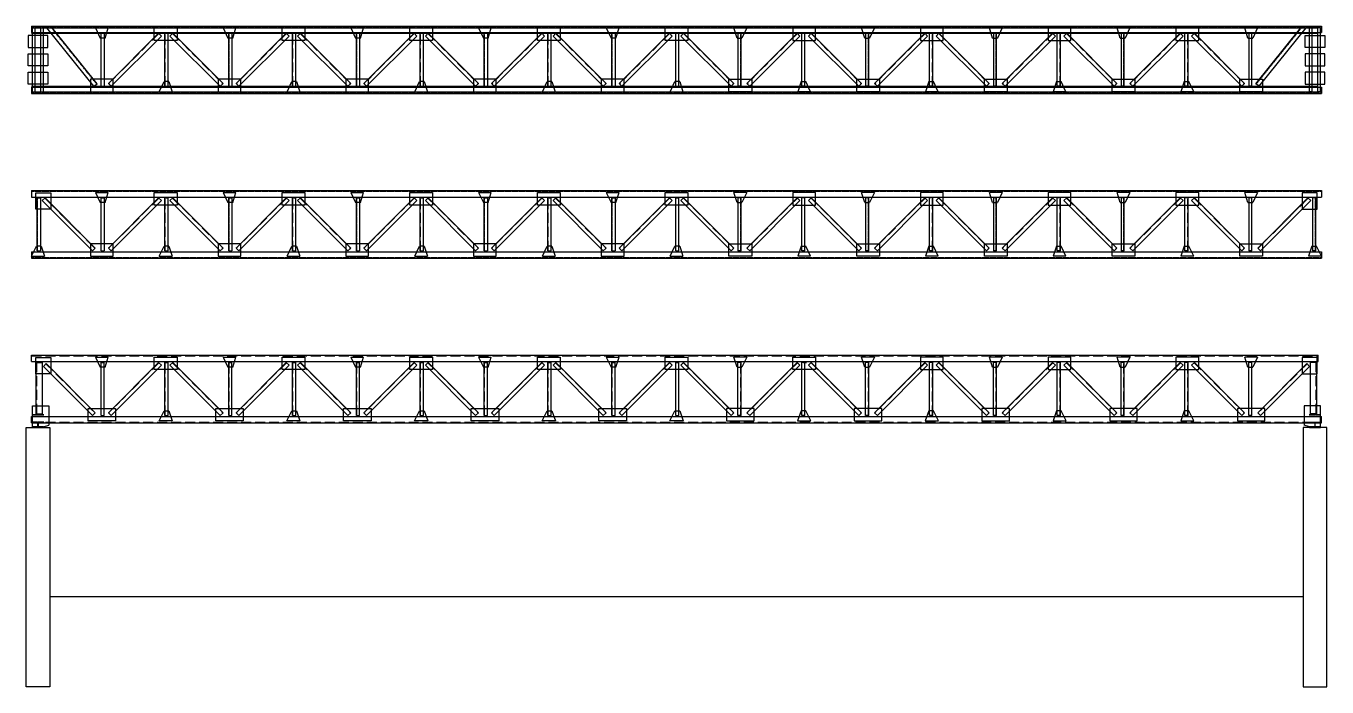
# Model space of a CAD drawing. Extents: x 23521 to 169118, y -86502 to 21244.
# Drawn here: x 72052 to 104652, y -23326 to -6768 of the extents above; entities that cross this region are included whole.
import ezdxf

# ---------------------------------------------------------------- set-up
doc = ezdxf.new("R2010")
doc.units = 0
doc.header["$LTSCALE"] = 1000
doc.header["$MEASUREMENT"] = 0
doc.linetypes.add('DASH', pattern=[0.35, 0.25, -0.1])

msp = doc.modelspace()

# ---------------------------------------------------------------- linework, layer by layer
at = {"color": 3}
for p, q in [((72190.6, -6767.7), (104512.6, -6767.7)), ((72190.6, -6767.7), (72190.6, -6927.7)), ((73791.6, -6812.7), (74111.6, -6812.7)), ((73791.6, -6812.7), (73911.6, -7067.7)), ((74031.6, -7067.7), (74111.6, -6812.7)), ((76991.6, -6812.7), (77311.6, -6812.7)), ((76991.6, -6812.7), (77111.6, -7067.7)), ((77231.6, -7067.7), (77311.6, -6812.7)), ((80191.6, -6812.7), (80511.6, -6812.7)), ((80191.6, -6812.7), (80311.6, -7067.7)), ((80431.6, -7067.7), (80511.6, -6812.7)), ((83391.6, -6812.7), (83711.6, -6812.7)), ((83391.6, -6812.7), (83511.6, -7067.7)), ((83631.6, -7067.7), (83711.6, -6812.7)), ((86591.6, -6812.7), (86911.6, -6812.7)), ((86591.6, -6812.7), (86711.6, -7067.7)), ((86831.6, -7067.7), (86911.6, -6812.7)), ((90111.6, -6812.7), (89791.6, -6812.7)), ((89871.6, -7067.7), (89791.6, -6812.7)), ((90111.6, -6812.7), (89991.6, -7067.7)), ((93311.6, -6812.7), (92991.6, -6812.7)), ((93071.6, -7067.7), (92991.6, -6812.7)), ((93311.6, -6812.7), (93191.6, -7067.7)), ((96511.6, -6812.7), (96191.6, -6812.7)), ((96271.6, -7067.7), (96191.6, -6812.7)), ((96511.6, -6812.7), (96391.6, -7067.7)), ((99711.6, -6812.7), (99391.6, -6812.7)), ((99471.6, -7067.7), (99391.6, -6812.7)), ((99711.6, -6812.7), (99591.6, -7067.7)), ((102911.6, -6812.7), (102591.6, -6812.7)), ((102671.6, -7067.7), (102591.6, -6812.7)), ((102911.6, -6812.7), (102791.6, -7067.7)), ((104512.6, -6767.7), (104512.6, -6927.7)), ((72190.6, -6927.7), (104512.6, -6927.7)), ((74031.6, -7067.7), (73911.6, -7067.7)), ((73931.6, -6947.7), (74011.6, -6947.7)), ((73931.6, -8277.7), (73931.6, -6947.7)), ((74011.6, -6947.7), (74011.6, -8277.7)), ((75374.2, -6947.7), (74115, -8206.9)), ((75444.9, -7018.4), (74185.7, -8277.6)), ((75444.9, -7018.4), (75374.2, -6947.7)), ((75531.6, -6947.7), (75611.6, -6947.7)), ((75658.3, -7018.4), (75729.1, -6947.7)), ((75658.3, -7018.4), (76917.6, -8277.6)), ((75729.1, -6947.7), (76988.3, -8206.9)), ((77231.6, -7067.7), (77111.6, -7067.7)), ((77131.6, -6947.7), (77211.6, -6947.7)), ((77131.6, -8277.7), (77131.6, -6947.7)), ((77211.6, -6947.7), (77211.6, -8277.7)), ((78574.2, -6947.7), (77315, -8206.9)), ((78644.9, -7018.4), (77385.7, -8277.6)), ((78644.9, -7018.4), (78574.2, -6947.7)), ((78731.6, -6947.7), (78811.6, -6947.7)), ((78858.3, -7018.4), (78929.1, -6947.7)), ((78858.3, -7018.4), (80117.6, -8277.6)), ((78929.1, -6947.7), (80188.3, -8206.9)), ((80431.6, -7067.7), (80311.6, -7067.7)), ((80331.6, -6947.7), (80411.6, -6947.7)), ((80331.6, -8277.7), (80331.6, -6947.7)), ((80411.6, -6947.7), (80411.6, -8277.7)), ((81774.2, -6947.7), (80515, -8206.9)), ((81844.9, -7018.4), (80585.7, -8277.6)), ((81844.9, -7018.4), (81774.2, -6947.7)), ((81931.6, -6947.7), (82011.6, -6947.7)), ((82058.3, -7018.4), (82129.1, -6947.7)), ((82058.3, -7018.4), (83317.6, -8277.6)), ((82129.1, -6947.7), (83388.3, -8206.9)), ((83631.6, -7067.7), (83511.6, -7067.7)), ((83531.6, -6947.7), (83611.6, -6947.7)), ((83531.6, -8277.7), (83531.6, -6947.7)), ((83611.6, -6947.7), (83611.6, -8277.7)), ((84974.2, -6947.7), (83715, -8206.9)), ((85044.9, -7018.4), (83785.7, -8277.6)), ((85044.9, -7018.4), (84974.2, -6947.7)), ((85131.6, -6947.7), (85211.6, -6947.7)), ((85258.3, -7018.4), (85329.1, -6947.7)), ((85258.3, -7018.4), (86517.6, -8277.6)), ((85329.1, -6947.7), (86588.3, -8206.9)), ((86831.6, -7067.7), (86711.6, -7067.7)), ((86731.6, -6947.7), (86811.6, -6947.7)), ((86731.6, -8277.7), (86731.6, -6947.7)), ((86811.6, -6947.7), (86811.6, -8277.7)), ((88174.2, -6947.7), (86915, -8206.9)), ((88244.9, -7018.4), (86985.7, -8277.6)), ((88244.9, -7018.4), (88174.2, -6947.7)), ((88331.6, -6947.7), (88411.6, -6947.7)), ((88458.3, -7018.4), (88529.1, -6947.7)), ((88458.3, -7018.4), (89717.6, -8277.6)), ((88529.1, -6947.7), (89788.3, -8206.9)), ((89871.6, -7067.7), (89991.6, -7067.7)), ((89971.6, -6947.7), (89891.6, -6947.7)), ((89891.6, -6947.7), (89891.6, -8277.7)), ((89971.6, -8277.7), (89971.6, -6947.7)), ((91374.2, -6947.7), (90115, -8206.9)), ((91444.9, -7018.4), (90185.7, -8277.6)), ((91444.9, -7018.4), (91374.2, -6947.7)), ((91571.6, -6947.7), (91491.6, -6947.7)), ((91658.3, -7018.4), (91729.1, -6947.7)), ((91658.3, -7018.4), (92917.6, -8277.6)), ((91729.1, -6947.7), (92988.3, -8206.9)), ((93071.6, -7067.7), (93191.6, -7067.7)), ((93171.6, -6947.7), (93091.6, -6947.7)), ((93091.6, -6947.7), (93091.6, -8277.7)), ((93171.6, -8277.7), (93171.6, -6947.7)), ((94574.2, -6947.7), (93315, -8206.9)), ((94644.9, -7018.4), (93385.7, -8277.6)), ((94644.9, -7018.4), (94574.2, -6947.7)), ((94771.6, -6947.7), (94691.6, -6947.7)), ((94858.3, -7018.4), (94929.1, -6947.7)), ((94858.3, -7018.4), (96117.6, -8277.6)), ((94929.1, -6947.7), (96188.3, -8206.9)), ((96271.6, -7067.7), (96391.6, -7067.7)), ((96371.6, -6947.7), (96291.6, -6947.7)), ((96291.6, -6947.7), (96291.6, -8277.7)), ((96371.6, -8277.7), (96371.6, -6947.7)), ((97774.2, -6947.7), (96515, -8206.9)), ((97844.9, -7018.4), (96585.7, -8277.6)), ((97844.9, -7018.4), (97774.2, -6947.7)), ((97971.6, -6947.7), (97891.6, -6947.7)), ((98058.3, -7018.4), (98129.1, -6947.7)), ((98058.3, -7018.4), (99317.6, -8277.6)), ((98129.1, -6947.7), (99388.3, -8206.9)), ((99471.6, -7067.7), (99591.6, -7067.7)), ((99571.6, -6947.7), (99491.6, -6947.7)), ((99491.6, -6947.7), (99491.6, -8277.7)), ((99571.6, -8277.7), (99571.6, -6947.7)), ((100974.2, -6947.7), (99715, -8206.9)), ((101044.9, -7018.4), (99785.7, -8277.6)), ((101044.9, -7018.4), (100974.2, -6947.7)), ((101171.6, -6947.7), (101091.6, -6947.7)), ((101258.3, -7018.4), (101329.1, -6947.7)), ((101258.3, -7018.4), (102517.6, -8277.6)), ((101329.1, -6947.7), (102588.3, -8206.9)), ((102671.6, -7067.7), (102791.6, -7067.7)), ((102771.6, -6947.7), (102691.6, -6947.7)), ((102691.6, -6947.7), (102691.6, -8277.7)), ((102771.6, -8277.7), (102771.6, -6947.7)), ((72190.6, -8297.7), (104512.6, -8297.7)), ((72190.6, -8297.7), (72190.6, -8457.7)), ((72190.6, -8457.7), (104512.6, -8457.7)), ((73931.6, -8277.7), (74011.6, -8277.7)), ((74185.7, -8277.6), (74115, -8206.9)), ((75391.6, -8412.7), (75511.6, -8157.7)), ((75391.6, -8412.7), (75711.6, -8412.7)), ((75631.6, -8157.7), (75511.6, -8157.7)), ((75531.6, -8277.7), (75611.6, -8277.7)), ((75631.6, -8157.7), (75711.6, -8412.7)), ((76917.6, -8277.7), (76988.3, -8207)), ((77131.6, -8277.7), (77211.6, -8277.7)), ((77385.7, -8277.6), (77315, -8206.9)), ((78591.6, -8412.7), (78711.6, -8157.7)), ((78591.6, -8412.7), (78911.6, -8412.7)), ((78831.6, -8157.7), (78711.6, -8157.7)), ((78731.6, -8277.7), (78811.6, -8277.7)), ((78831.6, -8157.7), (78911.6, -8412.7)), ((80117.6, -8277.7), (80188.3, -8207)), ((80331.6, -8277.7), (80411.6, -8277.7)), ((80585.7, -8277.6), (80515, -8206.9)), ((81791.6, -8412.7), (81911.6, -8157.7)), ((81791.6, -8412.7), (82111.6, -8412.7)), ((82031.6, -8157.7), (81911.6, -8157.7)), ((81931.6, -8277.7), (82011.6, -8277.7)), ((82031.6, -8157.7), (82111.6, -8412.7)), ((83317.6, -8277.7), (83388.3, -8207)), ((83531.6, -8277.7), (83611.6, -8277.7)), ((83785.7, -8277.6), (83715, -8206.9)), ((84991.6, -8412.7), (85111.6, -8157.7)), ((84991.6, -8412.7), (85311.6, -8412.7)), ((85231.6, -8157.7), (85111.6, -8157.7)), ((85131.6, -8277.7), (85211.6, -8277.7)), ((85231.6, -8157.7), (85311.6, -8412.7)), ((86517.6, -8277.7), (86588.3, -8207)), ((86731.6, -8277.7), (86811.6, -8277.7)), ((86985.7, -8277.6), (86915, -8206.9)), ((88191.6, -8412.7), (88311.6, -8157.7)), ((88191.6, -8412.7), (88511.6, -8412.7)), ((88431.6, -8157.7), (88311.6, -8157.7)), ((88331.6, -8277.7), (88411.6, -8277.7)), ((88431.6, -8157.7), (88511.6, -8412.7)), ((89717.6, -8277.6), (89788.3, -8206.9)), ((89971.6, -8277.7), (89891.6, -8277.7)), ((90185.6, -8277.7), (90114.9, -8207)), ((91471.6, -8157.7), (91391.6, -8412.7)), ((91711.6, -8412.7), (91391.6, -8412.7)), ((91471.6, -8157.7), (91591.6, -8157.7)), ((91571.6, -8277.7), (91491.6, -8277.7)), ((91711.6, -8412.7), (91591.6, -8157.7)), ((92917.6, -8277.6), (92988.3, -8206.9)), ((93171.6, -8277.7), (93091.6, -8277.7)), ((93385.6, -8277.7), (93314.9, -8207)), ((94671.6, -8157.7), (94591.6, -8412.7)), ((94911.6, -8412.7), (94591.6, -8412.7)), ((94671.6, -8157.7), (94791.6, -8157.7)), ((94771.6, -8277.7), (94691.6, -8277.7)), ((94911.6, -8412.7), (94791.6, -8157.7)), ((96117.6, -8277.6), (96188.3, -8206.9)), ((96371.6, -8277.7), (96291.6, -8277.7)), ((96585.6, -8277.7), (96514.9, -8207)), ((97871.6, -8157.7), (97791.6, -8412.7)), ((98111.6, -8412.7), (97791.6, -8412.7)), ((97871.6, -8157.7), (97991.6, -8157.7)), ((97971.6, -8277.7), (97891.6, -8277.7)), ((98111.6, -8412.7), (97991.6, -8157.7)), ((99317.6, -8277.6), (99388.3, -8206.9)), ((99571.6, -8277.7), (99491.6, -8277.7)), ((99785.6, -8277.7), (99714.9, -8207)), ((101071.6, -8157.7), (100991.6, -8412.7)), ((101311.6, -8412.7), (100991.6, -8412.7)), ((101071.6, -8157.7), (101191.6, -8157.7)), ((101171.6, -8277.7), (101091.6, -8277.7)), ((101311.6, -8412.7), (101191.6, -8157.7)), ((102517.6, -8277.6), (102588.3, -8206.9)), ((102771.6, -8277.7), (102691.6, -8277.7)), ((104512.6, -8297.7), (104512.6, -8457.7)), ((72190.6, -10891.8), (104512.6, -10891.8)), ((72190.6, -10891.8), (72190.6, -11051.8)), ((72190.6, -11051.8), (104512.6, -11051.8)), ((72331.6, -12401.8), (72331.6, -11071.8)), ((72331.6, -11071.8), (72411.6, -11071.8)), ((72411.6, -11071.8), (72411.6, -12401.8)), ((72529.1, -11071.8), (72458.3, -11142.5)), ((72529.1, -11071.8), (73788.3, -12331.1)), ((73791.6, -10936.8), (74111.6, -10936.8)), ((73791.6, -10936.8), (73911.6, -11191.8)), ((73931.6, -11071.8), (74011.6, -11071.8)), ((73931.6, -12401.8), (73931.6, -11071.8)), ((74011.6, -11071.8), (74011.6, -12401.8)), ((74031.6, -11191.8), (74111.6, -10936.8)), ((75374.2, -11071.8), (74115, -12331)), ((75444.9, -11142.5), (75374.2, -11071.8)), ((75531.6, -11071.8), (75611.6, -11071.8)), ((75658.3, -11142.5), (75729.1, -11071.8)), ((75729.1, -11071.8), (76988.3, -12331)), ((76991.6, -10936.8), (77311.6, -10936.8)), ((76991.6, -10936.8), (77111.6, -11191.8)), ((77131.6, -11071.8), (77211.6, -11071.8)), ((77131.6, -12401.8), (77131.6, -11071.8)), ((77211.6, -11071.8), (77211.6, -12401.8)), ((77231.6, -11191.8), (77311.6, -10936.8)), ((78574.2, -11071.8), (77315, -12331)), ((78644.9, -11142.5), (78574.2, -11071.8)), ((78731.6, -11071.8), (78811.6, -11071.8)), ((78858.3, -11142.5), (78929.1, -11071.8)), ((78929.1, -11071.8), (80188.3, -12331)), ((80191.6, -10936.8), (80511.6, -10936.8)), ((80191.6, -10936.8), (80311.6, -11191.8)), ((80331.6, -11071.8), (80411.6, -11071.8)), ((80331.6, -12401.8), (80331.6, -11071.8)), ((80411.6, -11071.8), (80411.6, -12401.8)), ((80431.6, -11191.8), (80511.6, -10936.8)), ((81774.2, -11071.8), (80515, -12331)), ((81844.9, -11142.5), (81774.2, -11071.8)), ((81931.6, -11071.8), (82011.6, -11071.8)), ((82058.3, -11142.5), (82129.1, -11071.8)), ((82129.1, -11071.8), (83388.3, -12331)), ((83391.6, -10936.8), (83711.6, -10936.8)), ((83391.6, -10936.8), (83511.6, -11191.8)), ((83531.6, -11071.8), (83611.6, -11071.8)), ((83531.6, -12401.8), (83531.6, -11071.8)), ((83611.6, -11071.8), (83611.6, -12401.8)), ((83631.6, -11191.8), (83711.6, -10936.8)), ((84974.2, -11071.8), (83715, -12331)), ((85044.9, -11142.5), (84974.2, -11071.8)), ((85131.6, -11071.8), (85211.6, -11071.8)), ((85258.3, -11142.5), (85329.1, -11071.8)), ((85329.1, -11071.8), (86588.3, -12331)), ((86591.6, -10936.8), (86911.6, -10936.8)), ((86591.6, -10936.8), (86711.6, -11191.8)), ((86731.6, -11071.8), (86811.6, -11071.8)), ((86731.6, -12401.8), (86731.6, -11071.8)), ((86811.6, -11071.8), (86811.6, -12401.8)), ((86831.6, -11191.8), (86911.6, -10936.8)), ((88174.2, -11071.8), (86915, -12331)), ((88244.9, -11142.5), (88174.2, -11071.8)), ((88331.6, -11071.8), (88411.6, -11071.8)), ((88458.3, -11142.5), (88529.1, -11071.8)), ((88529.1, -11071.8), (89788.3, -12331)), ((90111.6, -10936.8), (89791.6, -10936.8)), ((89871.6, -11191.8), (89791.6, -10936.8)), ((89971.6, -11071.8), (89891.6, -11071.8)), ((89891.6, -11071.8), (89891.6, -12401.8)), ((89971.6, -12401.8), (89971.6, -11071.8)), ((90111.6, -10936.8), (89991.6, -11191.8)), ((91374.2, -11071.8), (90115, -12331)), ((91444.9, -11142.5), (91374.2, -11071.8)), ((91571.6, -11071.8), (91491.6, -11071.8)), ((91658.3, -11142.5), (91729.1, -11071.8)), ((91729.1, -11071.8), (92988.3, -12331)), ((93311.6, -10936.8), (92991.6, -10936.8)), ((93071.6, -11191.8), (92991.6, -10936.8)), ((93171.6, -11071.8), (93091.6, -11071.8)), ((93091.6, -11071.8), (93091.6, -12401.8)), ((93171.6, -12401.8), (93171.6, -11071.8)), ((93311.6, -10936.8), (93191.6, -11191.8)), ((94574.2, -11071.8), (93315, -12331)), ((94644.9, -11142.5), (94574.2, -11071.8)), ((94771.6, -11071.8), (94691.6, -11071.8)), ((94858.3, -11142.5), (94929.1, -11071.8)), ((94929.1, -11071.8), (96188.3, -12331)), ((96511.6, -10936.8), (96191.6, -10936.8)), ((96271.6, -11191.8), (96191.6, -10936.8)), ((96371.6, -11071.8), (96291.6, -11071.8)), ((96291.6, -11071.8), (96291.6, -12401.8)), ((96371.6, -12401.8), (96371.6, -11071.8)), ((96511.6, -10936.8), (96391.6, -11191.8)), ((97774.2, -11071.8), (96515, -12331)), ((97844.9, -11142.5), (97774.2, -11071.8)), ((97971.6, -11071.8), (97891.6, -11071.8)), ((98058.3, -11142.5), (98129.1, -11071.8)), ((98129.1, -11071.8), (99388.3, -12331)), ((99711.6, -10936.8), (99391.6, -10936.8)), ((99471.6, -11191.8), (99391.6, -10936.8)), ((99571.6, -11071.8), (99491.6, -11071.8)), ((99491.6, -11071.8), (99491.6, -12401.8)), ((99571.6, -12401.8), (99571.6, -11071.8)), ((99711.6, -10936.8), (99591.6, -11191.8)), ((100974.2, -11071.8), (99715, -12331)), ((101044.9, -11142.5), (100974.2, -11071.8)), ((101171.6, -11071.8), (101091.6, -11071.8)), ((101258.3, -11142.5), (101329.1, -11071.8)), ((101329.1, -11071.8), (102588.3, -12331)), ((102911.6, -10936.8), (102591.6, -10936.8)), ((102671.6, -11191.8), (102591.6, -10936.8)), ((102771.6, -11071.8), (102691.6, -11071.8)), ((102691.6, -11071.8), (102691.6, -12401.8)), ((102771.6, -12401.8), (102771.6, -11071.8)), ((102911.6, -10936.8), (102791.6, -11191.8)), ((104174.2, -11071.8), (102914.9, -12331.1)), ((104174.2, -11071.8), (104244.9, -11142.5)), ((104371.6, -11071.8), (104291.6, -11071.8)), ((104291.6, -11071.8), (104291.6, -12401.8)), ((104371.6, -12401.8), (104371.6, -11071.8)), ((104512.6, -10891.8), (104512.6, -11051.8)), ((72458.3, -11142.5), (73717.6, -12401.8)), ((74031.6, -11191.8), (73911.6, -11191.8)), ((75444.9, -11142.5), (74185.7, -12401.7)), ((75658.3, -11142.5), (76917.6, -12401.7)), ((77231.6, -11191.8), (77111.6, -11191.8)), ((78644.9, -11142.5), (77385.7, -12401.7)), ((78858.3, -11142.5), (80117.6, -12401.7)), ((80431.6, -11191.8), (80311.6, -11191.8)), ((81844.9, -11142.5), (80585.7, -12401.7)), ((82058.3, -11142.5), (83317.6, -12401.7)), ((83631.6, -11191.8), (83511.6, -11191.8)), ((85044.9, -11142.5), (83785.7, -12401.7)), ((85258.3, -11142.5), (86517.6, -12401.7)), ((86831.6, -11191.8), (86711.6, -11191.8)), ((88244.9, -11142.5), (86985.7, -12401.7)), ((88458.3, -11142.5), (89717.6, -12401.7)), ((89871.6, -11191.8), (89991.6, -11191.8)), ((91444.9, -11142.5), (90185.7, -12401.7)), ((91658.3, -11142.5), (92917.6, -12401.7)), ((93071.6, -11191.8), (93191.6, -11191.8)), ((94644.9, -11142.5), (93385.7, -12401.7)), ((94858.3, -11142.5), (96117.6, -12401.7)), ((96271.6, -11191.8), (96391.6, -11191.8)), ((97844.9, -11142.5), (96585.7, -12401.7)), ((98058.3, -11142.5), (99317.6, -12401.7)), ((99471.6, -11191.8), (99591.6, -11191.8)), ((101044.9, -11142.5), (99785.7, -12401.7)), ((101258.3, -11142.5), (102517.6, -12401.7)), ((102671.6, -11191.8), (102791.6, -11191.8)), ((104244.9, -11142.5), (102985.6, -12401.8)), ((72191.6, -12536.8), (72311.6, -12281.8)), ((72431.6, -12281.8), (72311.6, -12281.8)), ((72431.6, -12281.8), (72511.6, -12536.8)), ((73717.6, -12401.8), (73788.3, -12331.1)), ((74185.7, -12401.7), (74115, -12331)), ((75391.6, -12536.8), (75511.6, -12281.8)), ((75631.6, -12281.8), (75511.6, -12281.8)), ((75631.6, -12281.8), (75711.6, -12536.8)), ((76917.6, -12401.8), (76988.3, -12331.1)), ((77385.7, -12401.7), (77315, -12331)), ((78591.6, -12536.8), (78711.6, -12281.8)), ((78831.6, -12281.8), (78711.6, -12281.8)), ((78831.6, -12281.8), (78911.6, -12536.8)), ((80117.6, -12401.8), (80188.3, -12331.1)), ((80585.7, -12401.7), (80515, -12331)), ((81791.6, -12536.8), (81911.6, -12281.8)), ((82031.6, -12281.8), (81911.6, -12281.8)), ((82031.6, -12281.8), (82111.6, -12536.8)), ((83317.6, -12401.8), (83388.3, -12331.1)), ((83785.7, -12401.7), (83715, -12331)), ((84991.6, -12536.8), (85111.6, -12281.8)), ((85231.6, -12281.8), (85111.6, -12281.8)), ((85231.6, -12281.8), (85311.6, -12536.8)), ((86517.6, -12401.8), (86588.3, -12331.1)), ((86985.7, -12401.7), (86915, -12331)), ((88191.6, -12536.8), (88311.6, -12281.8)), ((88431.6, -12281.8), (88311.6, -12281.8)), ((88431.6, -12281.8), (88511.6, -12536.8)), ((89717.6, -12401.7), (89788.3, -12331)), ((90185.6, -12401.8), (90114.9, -12331.1)), ((91471.6, -12281.8), (91391.6, -12536.8)), ((91471.6, -12281.8), (91591.6, -12281.8)), ((91711.6, -12536.8), (91591.6, -12281.8)), ((92917.6, -12401.7), (92988.3, -12331)), ((93385.6, -12401.8), (93314.9, -12331.1)), ((94671.6, -12281.8), (94591.6, -12536.8)), ((94671.6, -12281.8), (94791.6, -12281.8)), ((94911.6, -12536.8), (94791.6, -12281.8)), ((96117.6, -12401.7), (96188.3, -12331)), ((96585.6, -12401.8), (96514.9, -12331.1)), ((97871.6, -12281.8), (97791.6, -12536.8)), ((97871.6, -12281.8), (97991.6, -12281.8)), ((98111.6, -12536.8), (97991.6, -12281.8)), ((99317.6, -12401.7), (99388.3, -12331)), ((99785.6, -12401.8), (99714.9, -12331.1)), ((101071.6, -12281.8), (100991.6, -12536.8)), ((101071.6, -12281.8), (101191.6, -12281.8)), ((101311.6, -12536.8), (101191.6, -12281.8)), ((102517.6, -12401.7), (102588.3, -12331)), ((102985.6, -12401.8), (102914.9, -12331.1)), ((104271.6, -12281.8), (104191.6, -12536.8)), ((104271.6, -12281.8), (104391.6, -12281.8)), ((104511.6, -12536.8), (104391.6, -12281.8)), ((72190.6, -12421.8), (104512.6, -12421.8)), ((72190.6, -12421.8), (72190.6, -12581.8)), ((72190.6, -12581.8), (104512.6, -12581.8)), ((72191.6, -12536.8), (72511.6, -12536.8)), ((72331.6, -12401.8), (72411.6, -12401.8)), ((73931.6, -12401.8), (74011.6, -12401.8)), ((75391.6, -12536.8), (75711.6, -12536.8)), ((75531.6, -12401.8), (75611.6, -12401.8)), ((77131.6, -12401.8), (77211.6, -12401.8)), ((78591.6, -12536.8), (78911.6, -12536.8)), ((78731.6, -12401.8), (78811.6, -12401.8)), ((80331.6, -12401.8), (80411.6, -12401.8)), ((81791.6, -12536.8), (82111.6, -12536.8)), ((81931.6, -12401.8), (82011.6, -12401.8)), ((83531.6, -12401.8), (83611.6, -12401.8)), ((84991.6, -12536.8), (85311.6, -12536.8)), ((85131.6, -12401.8), (85211.6, -12401.8)), ((86731.6, -12401.8), (86811.6, -12401.8)), ((88191.6, -12536.8), (88511.6, -12536.8)), ((88331.6, -12401.8), (88411.6, -12401.8)), ((89971.6, -12401.8), (89891.6, -12401.8)), ((91711.6, -12536.8), (91391.6, -12536.8)), ((91571.6, -12401.8), (91491.6, -12401.8)), ((93171.6, -12401.8), (93091.6, -12401.8)), ((94911.6, -12536.8), (94591.6, -12536.8)), ((94771.6, -12401.8), (94691.6, -12401.8)), ((96371.6, -12401.8), (96291.6, -12401.8)), ((98111.6, -12536.8), (97791.6, -12536.8)), ((97971.6, -12401.8), (97891.6, -12401.8)), ((99571.6, -12401.8), (99491.6, -12401.8)), ((101311.6, -12536.8), (100991.6, -12536.8)), ((101171.6, -12401.8), (101091.6, -12401.8)), ((102771.6, -12401.8), (102691.6, -12401.8)), ((104511.6, -12536.8), (104191.6, -12536.8)), ((104371.6, -12401.8), (104291.6, -12401.8)), ((104512.6, -12421.8), (104512.6, -12581.8)), ((72190.6, -15175.9), (72190.6, -15015.9)), ((72190.6, -15015.9), (104431.6, -15015.9)), ((72190.6, -15175.9), (104431.6, -15175.9)), ((72557.4, -15224.2), (72486.7, -15294.9)), ((72486.7, -15294.9), (73717.6, -16525.8)), ((72557.4, -15224.2), (73788.3, -16455.1)), ((73791.6, -15060.9), (74111.6, -15060.9)), ((73791.6, -15060.9), (73911.6, -15315.9)), ((74031.6, -15315.9), (73911.6, -15315.9)), ((73931.6, -15195.9), (74011.6, -15195.9)), ((74031.6, -15315.9), (74111.6, -15060.9)), ((75374.2, -15195.9), (74115, -16455.1)), ((75444.9, -15266.6), (74185.7, -16525.8)), ((75444.9, -15266.6), (75374.2, -15195.9)), ((75531.6, -15195.9), (75611.6, -15195.9)), ((75658.3, -15266.6), (75729.1, -15195.9)), ((75658.3, -15266.6), (76917.6, -16525.8)), ((75729.1, -15195.9), (76988.3, -16455.1)), ((76991.6, -15060.9), (77311.6, -15060.9)), ((76991.6, -15060.9), (77111.6, -15315.9)), ((77231.6, -15315.9), (77111.6, -15315.9)), ((77131.6, -15195.9), (77211.6, -15195.9)), ((77131.6, -15195.9), (77211.6, -15195.9)), ((77231.6, -15315.9), (77311.6, -15060.9)), ((78574.2, -15195.9), (77315, -16455.1)), ((78644.9, -15266.6), (77385.7, -16525.8)), ((78644.9, -15266.6), (78574.2, -15195.9)), ((78731.6, -15195.9), (78811.6, -15195.9)), ((78731.6, -15195.9), (78811.6, -15195.9)), ((78858.3, -15266.6), (78929.1, -15195.9)), ((78858.3, -15266.6), (80117.6, -16525.8)), ((78929.1, -15195.9), (80188.3, -16455.1)), ((80191.6, -15060.9), (80511.6, -15060.9)), ((80191.6, -15060.9), (80311.6, -15315.9)), ((80431.6, -15315.9), (80311.6, -15315.9)), ((80331.6, -15195.9), (80411.6, -15195.9)), ((80331.6, -15195.9), (80411.6, -15195.9)), ((80431.6, -15315.9), (80511.6, -15060.9)), ((81774.2, -15195.9), (80515, -16455.1)), ((81844.9, -15266.6), (80585.7, -16525.8)), ((81844.9, -15266.6), (81774.2, -15195.9)), ((81931.6, -15195.9), (82011.6, -15195.9)), ((81931.6, -15195.9), (82011.6, -15195.9)), ((82058.3, -15266.6), (82129.1, -15195.9)), ((82058.3, -15266.6), (83317.6, -16525.8)), ((82129.1, -15195.9), (83388.3, -16455.1)), ((83391.6, -15060.9), (83711.6, -15060.9)), ((83391.6, -15060.9), (83511.6, -15315.9)), ((83631.6, -15315.9), (83511.6, -15315.9)), ((83531.6, -15195.9), (83611.6, -15195.9)), ((83531.6, -15195.9), (83611.6, -15195.9)), ((83631.6, -15315.9), (83711.6, -15060.9)), ((84974.2, -15195.9), (83715, -16455.1)), ((85044.9, -15266.6), (83785.7, -16525.8)), ((85044.9, -15266.6), (84974.2, -15195.9)), ((85131.6, -15195.9), (85211.6, -15195.9)), ((85131.6, -15195.9), (85211.6, -15195.9)), ((85258.3, -15266.6), (85329.1, -15195.9)), ((85258.3, -15266.6), (86517.6, -16525.8)), ((85329.1, -15195.9), (86588.3, -16455.1)), ((86591.6, -15060.9), (86911.6, -15060.9)), ((86591.6, -15060.9), (86711.6, -15315.9)), ((86831.6, -15315.9), (86711.6, -15315.9)), ((86731.6, -15195.9), (86811.6, -15195.9)), ((86731.6, -15195.9), (86811.6, -15195.9)), ((86831.6, -15315.9), (86911.6, -15060.9)), ((88174.2, -15195.9), (86915, -16455.1)), ((88244.9, -15266.6), (86985.7, -16525.8)), ((88244.9, -15266.6), (88174.2, -15195.9)), ((88331.6, -15195.9), (88411.6, -15195.9)), ((88331.6, -15195.9), (88411.6, -15195.9)), ((88458.3, -15266.6), (88529.1, -15195.9)), ((88458.3, -15266.6), (89717.6, -16525.8)), ((88529.1, -15195.9), (89788.3, -16455.1)), ((90111.6, -15060.9), (89791.6, -15060.9)), ((89871.6, -15315.9), (89791.6, -15060.9)), ((89871.6, -15315.9), (89991.6, -15315.9)), ((89971.6, -15195.9), (89891.6, -15195.9)), ((89971.6, -15195.9), (89891.6, -15195.9)), ((90111.6, -15060.9), (89991.6, -15315.9)), ((91374.2, -15195.9), (90115, -16455.1)), ((91444.9, -15266.6), (90185.7, -16525.8)), ((91444.9, -15266.6), (91374.2, -15195.9)), ((91571.6, -15195.9), (91491.6, -15195.9)), ((91571.6, -15195.9), (91491.6, -15195.9)), ((91531.6, -15195.9), (91611.6, -15195.9)), ((91658.3, -15266.6), (91729.1, -15195.9)), ((91658.3, -15266.6), (92917.6, -16525.8)), ((91729.1, -15195.9), (92988.3, -16455.1)), ((93311.6, -15060.9), (92991.6, -15060.9)), ((93071.6, -15315.9), (92991.6, -15060.9)), ((93071.6, -15315.9), (93191.6, -15315.9)), ((93171.6, -15195.9), (93091.6, -15195.9)), ((93171.6, -15195.9), (93091.6, -15195.9)), ((93311.6, -15060.9), (93191.6, -15315.9)), ((94574.2, -15195.9), (93315, -16455.1)), ((94644.9, -15266.6), (93385.7, -16525.8)), ((94644.9, -15266.6), (94574.2, -15195.9)), ((94771.6, -15195.9), (94691.6, -15195.9)), ((94771.6, -15195.9), (94691.6, -15195.9)), ((94858.3, -15266.6), (94929.1, -15195.9)), ((94858.3, -15266.6), (96117.6, -16525.8)), ((94929.1, -15195.9), (96188.3, -16455.1)), ((96511.6, -15060.9), (96191.6, -15060.9)), ((96271.6, -15315.9), (96191.6, -15060.9)), ((96271.6, -15315.9), (96391.6, -15315.9)), ((96371.6, -15195.9), (96291.6, -15195.9)), ((96371.6, -15195.9), (96291.6, -15195.9)), ((96511.6, -15060.9), (96391.6, -15315.9)), ((97774.2, -15195.9), (96515, -16455.1)), ((97844.9, -15266.6), (96585.7, -16525.8)), ((97844.9, -15266.6), (97774.2, -15195.9)), ((97971.6, -15195.9), (97891.6, -15195.9)), ((97971.6, -15195.9), (97891.6, -15195.9)), ((98058.3, -15266.6), (98129.1, -15195.9)), ((98058.3, -15266.6), (99317.6, -16525.8)), ((98129.1, -15195.9), (99388.3, -16455.1)), ((99711.6, -15060.9), (99391.6, -15060.9)), ((99471.6, -15315.9), (99391.6, -15060.9)), ((99471.6, -15315.9), (99591.6, -15315.9)), ((99571.6, -15195.9), (99491.6, -15195.9)), ((99571.6, -15195.9), (99491.6, -15195.9)), ((99711.6, -15060.9), (99591.6, -15315.9)), ((100974.2, -15195.9), (99715, -16455.1)), ((101044.9, -15266.6), (99785.7, -16525.8)), ((101044.9, -15266.6), (100974.2, -15195.9)), ((101171.6, -15195.9), (101091.6, -15195.9)), ((101258.3, -15266.6), (101329.1, -15195.9)), ((101258.3, -15266.6), (102517.6, -16525.8)), ((101329.1, -15195.9), (102588.3, -16455.1)), ((102911.6, -15060.9), (102591.6, -15060.9)), ((102671.6, -15315.9), (102591.6, -15060.9)), ((102671.6, -15315.9), (102791.6, -15315.9)), ((102771.6, -15195.9), (102691.6, -15195.9)), ((102911.6, -15060.9), (102791.6, -15315.9)), ((104145.9, -15224.2), (102915, -16455.1)), ((104216.6, -15294.9), (102985.7, -16525.8)), ((104145.9, -15224.2), (104216.6, -15294.9)), ((104431.6, -15175.9), (104431.6, -15015.9)), ((72190.6, -16545.9), (104512.6, -16545.9)), ((72190.6, -16705.9), (72190.6, -16545.9)), ((72210.6, -16511.9), (72492.6, -16511.9)), ((73788.3, -16455.1), (73717.6, -16525.8)), ((73931.6, -16525.9), (74011.6, -16525.9)), ((74185.7, -16525.8), (74115, -16455.1)), ((75386.6, -16660.9), (75511.6, -16405.9)), ((75511.6, -16405.9), (75631.6, -16405.9)), ((75531.6, -16525.9), (75611.6, -16525.9)), ((75631.6, -16405.9), (75716.6, -16660.9)), ((76917.6, -16525.8), (76988.3, -16455.1)), ((77131.6, -16525.9), (77211.6, -16525.9)), ((77385.7, -16525.8), (77315, -16455.1)), ((78586.6, -16660.9), (78711.6, -16405.9)), ((78711.6, -16405.9), (78831.6, -16405.9)), ((78731.6, -16525.9), (78811.6, -16525.9)), ((78831.6, -16405.9), (78916.6, -16660.9)), ((80117.6, -16525.8), (80188.3, -16455.1)), ((80331.6, -16525.9), (80411.6, -16525.9)), ((80585.7, -16525.8), (80515, -16455.1)), ((81786.6, -16660.9), (81911.6, -16405.9)), ((81911.6, -16405.9), (82031.6, -16405.9)), ((81931.6, -16525.9), (82011.6, -16525.9)), ((82031.6, -16405.9), (82116.6, -16660.9)), ((83317.6, -16525.8), (83388.3, -16455.1)), ((83531.6, -16525.9), (83611.6, -16525.9)), ((83785.7, -16525.8), (83715, -16455.1)), ((84986.6, -16660.9), (85111.6, -16405.9)), ((85111.6, -16405.9), (85231.6, -16405.9)), ((85131.6, -16525.9), (85211.6, -16525.9)), ((85231.6, -16405.9), (85316.6, -16660.9)), ((86517.6, -16525.8), (86588.3, -16455.1)), ((86731.6, -16525.9), (86811.6, -16525.9)), ((86985.7, -16525.8), (86915, -16455.1)), ((88186.6, -16660.9), (88311.6, -16405.9)), ((88311.6, -16405.9), (88431.6, -16405.9)), ((88331.6, -16525.9), (88411.6, -16525.9)), ((88431.6, -16405.9), (88516.6, -16660.9)), ((89717.6, -16525.8), (89788.3, -16455.1)), ((89971.6, -16525.9), (89891.6, -16525.9)), ((90185.7, -16525.8), (90115, -16455.1)), ((91471.6, -16405.9), (91386.6, -16660.9)), ((91591.6, -16405.9), (91471.6, -16405.9)), ((91571.6, -16525.9), (91491.6, -16525.9)), ((91716.6, -16660.9), (91591.6, -16405.9)), ((92917.6, -16525.8), (92988.3, -16455.1)), ((93171.6, -16525.9), (93091.6, -16525.9)), ((93385.7, -16525.8), (93315, -16455.1)), ((94671.6, -16405.9), (94586.6, -16660.9)), ((94791.6, -16405.9), (94671.6, -16405.9)), ((94771.6, -16525.9), (94691.6, -16525.9)), ((94916.6, -16660.9), (94791.6, -16405.9)), ((96117.6, -16525.8), (96188.3, -16455.1)), ((96371.6, -16525.9), (96291.6, -16525.9)), ((96585.7, -16525.8), (96515, -16455.1)), ((97871.6, -16405.9), (97786.6, -16660.9)), ((97991.6, -16405.9), (97871.6, -16405.9)), ((97971.6, -16525.9), (97891.6, -16525.9)), ((98116.6, -16660.9), (97991.6, -16405.9)), ((99317.6, -16525.8), (99388.3, -16455.1)), ((99571.6, -16525.9), (99491.6, -16525.9)), ((99785.7, -16525.8), (99715, -16455.1)), ((101071.6, -16405.9), (100986.6, -16660.9)), ((101191.6, -16405.9), (101071.6, -16405.9)), ((101171.6, -16525.9), (101091.6, -16525.9)), ((101316.6, -16660.9), (101191.6, -16405.9)), ((102517.6, -16525.8), (102588.3, -16455.1)), ((102771.6, -16525.9), (102691.6, -16525.9)), ((102915, -16455.1), (102985.7, -16525.8)), ((104512.6, -16705.9), (104512.6, -16545.9)), ((72190.6, -16705.9), (104512.6, -16705.9)), ((75716.6, -16660.9), (75386.6, -16660.9)), ((78916.6, -16660.9), (78586.6, -16660.9)), ((82116.6, -16660.9), (81786.6, -16660.9)), ((85316.6, -16660.9), (84986.6, -16660.9)), ((88516.6, -16660.9), (88186.6, -16660.9)), ((91386.6, -16660.9), (91716.6, -16660.9)), ((94586.6, -16660.9), (94916.6, -16660.9)), ((97786.6, -16660.9), (98116.6, -16660.9)), ((100986.6, -16660.9), (101316.6, -16660.9)), ((72651.6, -21061), (104051.6, -21061))]:
    msp.add_line(p, q, dxfattribs=at)
at = {"color": 3, "linetype": 'DASH', "ltscale": 0.1}
for p, q in [((72190.6, -6781.7), (104512.6, -6781.7)), ((73824.9, -8220), (72693.2, -6812.7)), ((102878.3, -8220), (104010, -6812.7)), ((73938.6, -8277.7), (73938.6, -6947.7)), ((77138.6, -8277.7), (77138.6, -6947.7)), ((80338.6, -8277.7), (80338.6, -6947.7)), ((83538.6, -8277.7), (83538.6, -6947.7)), ((86738.6, -8277.7), (86738.6, -6947.7)), ((89964.6, -8277.7), (89964.6, -6947.7)), ((93164.6, -8277.7), (93164.6, -6947.7)), ((96364.6, -8277.7), (96364.6, -6947.7)), ((99564.6, -8277.7), (99564.6, -6947.7)), ((102764.6, -8277.7), (102764.6, -6947.7)), ((72190.6, -8443.7), (104512.6, -8443.7)), ((72190.6, -10905.8), (104512.6, -10905.8)), ((72338.6, -12401.8), (72338.6, -11071.8)), ((72523.4, -11077.5), (73782.7, -12336.7)), ((73938.6, -12401.8), (73938.6, -11071.8)), ((77138.6, -12401.8), (77138.6, -11071.8)), ((80338.6, -12401.8), (80338.6, -11071.8)), ((83538.6, -12401.8), (83538.6, -11071.8)), ((86738.6, -12401.8), (86738.6, -11071.8)), ((89964.6, -12401.8), (89964.6, -11071.8)), ((93164.6, -12401.8), (93164.6, -11071.8)), ((96364.6, -12401.8), (96364.6, -11071.8)), ((99564.6, -12401.8), (99564.6, -11071.8)), ((102764.6, -12401.8), (102764.6, -11071.8)), ((104179.9, -11077.5), (102920.6, -12336.7)), ((104364.6, -12401.8), (104364.6, -11071.8)), ((72190.6, -12567.8), (104512.6, -12567.8))]:
    msp.add_line(p, q, dxfattribs=at)
at = {"color": 1}
for p, q in [((72190.6, -6812.7), (104431.6, -6812.7)), ((72190.6, -6947.7), (104431.6, -6947.7)), ((75531.6, -8277.7), (75531.6, -6947.7)), ((75611.6, -8277.7), (75611.6, -6947.7)), ((78731.6, -8277.7), (78731.6, -6947.7)), ((78811.6, -8277.7), (78811.6, -6947.7)), ((81931.6, -8277.7), (81931.6, -6947.7)), ((82011.6, -8277.7), (82011.6, -6947.7)), ((85131.6, -8277.7), (85131.6, -6947.7)), ((85211.6, -8277.7), (85211.6, -6947.7)), ((88331.6, -8277.7), (88331.6, -6947.7)), ((88411.6, -8277.7), (88411.6, -6947.7)), ((91491.6, -8277.7), (91491.6, -6947.7)), ((91571.6, -8277.7), (91571.6, -6947.7)), ((94691.6, -8277.7), (94691.6, -6947.7)), ((94771.6, -8277.7), (94771.6, -6947.7)), ((97891.6, -8277.7), (97891.6, -6947.7)), ((97971.6, -8277.7), (97971.6, -6947.7)), ((101091.6, -8277.7), (101091.6, -6947.7)), ((101171.6, -8277.7), (101171.6, -6947.7)), ((72190.6, -8277.7), (104431.6, -8277.7)), ((72190.6, -8412.7), (104431.6, -8412.7)), ((75531.6, -12401.8), (75531.6, -11071.8)), ((75611.6, -12401.8), (75611.6, -11071.8)), ((78731.6, -12401.8), (78731.6, -11071.8)), ((78811.6, -12401.8), (78811.6, -11071.8)), ((81931.6, -12401.8), (81931.6, -11071.8)), ((82011.6, -12401.8), (82011.6, -11071.8)), ((85131.6, -12401.8), (85131.6, -11071.8)), ((85211.6, -12401.8), (85211.6, -11071.8)), ((88331.6, -12401.8), (88331.6, -11071.8)), ((88411.6, -12401.8), (88411.6, -11071.8)), ((91491.6, -12401.8), (91491.6, -11071.8)), ((91571.6, -12401.8), (91571.6, -11071.8)), ((94691.6, -12401.8), (94691.6, -11071.8)), ((94771.6, -12401.8), (94771.6, -11071.8)), ((97891.6, -12401.8), (97891.6, -11071.8)), ((97971.6, -12401.8), (97971.6, -11071.8)), ((101091.6, -12401.8), (101091.6, -11071.8)), ((101171.6, -12401.8), (101171.6, -11071.8)), ((73931.6, -16525.9), (73931.6, -15195.9)), ((74011.6, -16525.9), (74011.6, -15195.9)), ((75531.6, -16525.9), (75531.6, -15195.9)), ((75611.6, -16525.9), (75611.6, -15195.9)), ((77131.6, -16525.9), (77131.6, -15195.9)), ((77211.6, -16525.9), (77211.6, -15195.9)), ((78731.6, -16525.9), (78731.6, -15195.9)), ((78811.6, -16525.9), (78811.6, -15195.9)), ((80331.6, -16525.9), (80331.6, -15195.9)), ((80411.6, -16525.9), (80411.6, -15195.9)), ((81931.6, -16525.9), (81931.6, -15195.9)), ((82011.6, -16525.9), (82011.6, -15195.9)), ((83531.6, -16525.9), (83531.6, -15195.9)), ((83611.6, -16525.9), (83611.6, -15195.9)), ((85131.6, -16525.9), (85131.6, -15195.9)), ((85211.6, -16525.9), (85211.6, -15195.9)), ((86731.6, -16525.9), (86731.6, -15195.9)), ((86811.6, -16525.9), (86811.6, -15195.9)), ((88331.6, -16525.9), (88331.6, -15195.9)), ((88411.6, -16525.9), (88411.6, -15195.9)), ((89891.6, -16525.9), (89891.6, -15195.9)), ((89971.6, -16525.9), (89971.6, -15195.9)), ((91491.6, -16525.9), (91491.6, -15195.9)), ((91571.6, -16525.9), (91571.6, -15195.9)), ((93091.6, -16525.9), (93091.6, -15195.9)), ((93171.6, -16525.9), (93171.6, -15195.9)), ((94691.6, -16525.9), (94691.6, -15195.9)), ((94771.6, -16525.9), (94771.6, -15195.9)), ((96291.6, -16525.9), (96291.6, -15195.9)), ((96371.6, -16525.9), (96371.6, -15195.9)), ((97891.6, -16525.9), (97891.6, -15195.9)), ((97971.6, -16525.9), (97971.6, -15195.9)), ((99491.6, -16525.9), (99491.6, -15195.9)), ((99571.6, -16525.9), (99571.6, -15195.9)), ((101091.6, -16525.9), (101091.6, -15195.9)), ((101171.6, -16525.9), (101171.6, -15195.9)), ((102691.6, -16525.9), (102691.6, -15195.9)), ((102771.6, -16525.9), (102771.6, -15195.9))]:
    msp.add_line(p, q, dxfattribs=at)
at = {"color": 4}
for p, q in [((72210.6, -8412.7), (72210.6, -6812.7)), ((72210.6, -6812.7), (72278.6, -6812.7)), ((72278.6, -8412.7), (72278.6, -6812.7)), ((72424.6, -8412.7), (72424.6, -6812.7)), ((72424.6, -6812.7), (72492.6, -6812.7)), ((72492.6, -8412.7), (72492.6, -6812.7)), ((73753.2, -8277.7), (72575.2, -6812.7)), ((73831.2, -8215), (72703.5, -6812.7)), ((102872.1, -8215), (103999.8, -6812.7)), ((102950, -8277.7), (104128.1, -6812.7)), ((104210.6, -8412.7), (104210.6, -6812.7)), ((104278.6, -6812.7), (104210.6, -6812.7)), ((104278.6, -8412.7), (104278.6, -6812.7)), ((104424.6, -8412.7), (104424.6, -6812.7)), ((104492.6, -6812.7), (104424.6, -6812.7)), ((104492.6, -8412.7), (104492.6, -6812.7)), ((72210.6, -8412.7), (72278.6, -8412.7)), ((72424.6, -8412.7), (72492.6, -8412.7)), ((73753.2, -8277.7), (73831.2, -8215)), ((102950, -8277.7), (102872.1, -8215)), ((104278.6, -8412.7), (104210.6, -8412.7)), ((104492.6, -8412.7), (104424.6, -8412.7))]:
    msp.add_line(p, q, dxfattribs=at)
at = {"color": 4, "linetype": 'DASH', "ltscale": 0.1}
for p, q in [((72217.6, -8412.7), (72217.6, -6812.7)), ((72485.6, -8412.7), (72485.6, -6812.7)), ((104217.6, -8412.7), (104217.6, -6812.7)), ((104485.6, -8412.7), (104485.6, -6812.7))]:
    msp.add_line(p, q, dxfattribs=at)
at = {"color": 3, "linetype": 'DASH'}
for p, q in [((75379.9, -6953.4), (74120.6, -8212.6)), ((75723.4, -6953.4), (76982.6, -8212.6)), ((78579.9, -6953.4), (77320.6, -8212.6)), ((78923.4, -6953.4), (80182.6, -8212.6)), ((81779.9, -6953.4), (80520.6, -8212.6)), ((82123.4, -6953.4), (83382.6, -8212.6)), ((84979.9, -6953.4), (83720.6, -8212.6)), ((85323.4, -6953.4), (86582.6, -8212.6)), ((88179.9, -6953.4), (86920.6, -8212.6)), ((88523.4, -6953.4), (89782.6, -8212.6)), ((91379.9, -6953.4), (90120.6, -8212.6)), ((91723.4, -6953.4), (92982.6, -8212.6)), ((94579.9, -6953.4), (93320.6, -8212.6)), ((94923.4, -6953.4), (96182.6, -8212.6)), ((97779.9, -6953.4), (96520.6, -8212.6)), ((98123.4, -6953.4), (99382.6, -8212.6)), ((100979.9, -6953.4), (99720.6, -8212.6)), ((101323.4, -6953.4), (102582.6, -8212.6)), ((75379.9, -11077.5), (74120.6, -12336.7)), ((75723.4, -11077.5), (76982.6, -12336.7)), ((78579.9, -11077.5), (77320.6, -12336.7)), ((78923.4, -11077.5), (80182.6, -12336.7)), ((81779.9, -11077.5), (80520.6, -12336.7)), ((82123.4, -11077.5), (83382.6, -12336.7)), ((84979.9, -11077.5), (83720.6, -12336.7)), ((85323.4, -11077.5), (86582.6, -12336.7)), ((88179.9, -11077.5), (86920.6, -12336.7)), ((88523.4, -11077.5), (89782.6, -12336.7)), ((91379.9, -11077.5), (90120.6, -12336.7)), ((91723.4, -11077.5), (92982.6, -12336.7)), ((94579.9, -11077.5), (93320.6, -12336.7)), ((94923.4, -11077.5), (96182.6, -12336.7)), ((97779.9, -11077.5), (96520.6, -12336.7)), ((98123.4, -11077.5), (99382.6, -12336.7)), ((100979.9, -11077.5), (99720.6, -12336.7)), ((101323.4, -11077.5), (102582.6, -12336.7)), ((72190.6, -15029.9), (104431.6, -15029.9)), ((72551.7, -15229.9), (73782.6, -16460.8)), ((75379.9, -15201.5), (74120.6, -16460.8)), ((75723.4, -15201.5), (76982.6, -16460.8)), ((78579.9, -15201.5), (77320.6, -16460.8)), ((78923.4, -15201.5), (80182.6, -16460.8)), ((81779.9, -15201.5), (80520.6, -16460.8)), ((82123.4, -15201.5), (83382.6, -16460.8)), ((84979.9, -15201.5), (83720.6, -16460.8)), ((85323.4, -15201.5), (86582.6, -16460.8)), ((88179.9, -15201.5), (86920.6, -16460.8)), ((88523.4, -15201.5), (89782.6, -16460.8)), ((91379.9, -15201.5), (90120.6, -16460.8)), ((91723.4, -15201.5), (92982.6, -16460.8)), ((94579.9, -15201.5), (93320.6, -16460.8)), ((94923.4, -15201.5), (96182.6, -16460.8)), ((97779.9, -15201.5), (96520.6, -16460.8)), ((98123.4, -15201.5), (99382.6, -16460.8)), ((100979.9, -15201.5), (99720.6, -16460.8)), ((101323.4, -15201.5), (102582.6, -16460.8)), ((104151.5, -15229.9), (102920.6, -16460.8)), ((72190.6, -16691.9), (104512.6, -16691.9))]:
    msp.add_line(p, q, dxfattribs=at)
at = {"color": 1, "linetype": 'DASH'}
for p, q in [((75538.6, -8277.7), (75538.6, -6947.7)), ((78738.6, -8277.7), (78738.6, -6947.7)), ((81938.6, -8277.7), (81938.6, -6947.7)), ((85138.6, -8277.7), (85138.6, -6947.7)), ((88338.6, -8277.7), (88338.6, -6947.7)), ((91564.6, -8277.7), (91564.6, -6947.7)), ((94764.6, -8277.7), (94764.6, -6947.7)), ((97964.6, -8277.7), (97964.6, -6947.7)), ((101164.6, -8277.7), (101164.6, -6947.7)), ((75538.6, -12401.8), (75538.6, -11071.8)), ((78738.6, -12401.8), (78738.6, -11071.8)), ((81938.6, -12401.8), (81938.6, -11071.8)), ((85138.6, -12401.8), (85138.6, -11071.8)), ((88338.6, -12401.8), (88338.6, -11071.8)), ((91564.6, -12401.8), (91564.6, -11071.8)), ((94764.6, -12401.8), (94764.6, -11071.8)), ((97964.6, -12401.8), (97964.6, -11071.8)), ((101164.6, -12401.8), (101164.6, -11071.8)), ((73938.6, -16525.9), (73938.6, -15195.9)), ((75538.6, -16525.9), (75538.6, -15195.9)), ((77138.6, -16525.9), (77138.6, -15195.9)), ((78738.6, -16525.9), (78738.6, -15195.9)), ((80338.6, -16525.9), (80338.6, -15195.9)), ((81938.6, -16525.9), (81938.6, -15195.9)), ((83538.6, -16525.9), (83538.6, -15195.9)), ((85138.6, -16525.9), (85138.6, -15195.9)), ((86738.6, -16525.9), (86738.6, -15195.9)), ((88338.6, -16525.9), (88338.6, -15195.9)), ((89964.6, -16525.9), (89964.6, -15195.9)), ((91564.6, -16525.9), (91564.6, -15195.9)), ((93164.6, -16525.9), (93164.6, -15195.9)), ((94764.6, -16525.9), (94764.6, -15195.9)), ((96364.6, -16525.9), (96364.6, -15195.9)), ((97964.6, -16525.9), (97964.6, -15195.9)), ((99564.6, -16525.9), (99564.6, -15195.9)), ((101164.6, -16525.9), (101164.6, -15195.9)), ((102764.6, -16525.9), (102764.6, -15195.9))]:
    msp.add_line(p, q, dxfattribs=at)
at = {"color": 2}
for p, q in [((72306.6, -16485.9), (72306.6, -15195.9)), ((72306.6, -15195.9), (72466.6, -15195.9)), ((72466.6, -16485.9), (72466.6, -15195.9)), ((104236.6, -16485.9), (104236.6, -15195.9)), ((104396.6, -15195.9), (104236.6, -15195.9)), ((104396.6, -16485.9), (104396.6, -15195.9)), ((72306.6, -16485.9), (72466.6, -16485.9)), ((104396.6, -16485.9), (104236.6, -16485.9)), ((104396.6, -16485.9), (104236.6, -16485.9))]:
    msp.add_line(p, q, dxfattribs=at)
at = {"color": 2, "linetype": 'DASH'}
for p, q in [((72320.6, -16485.9), (72320.6, -15195.9)), ((104382.6, -16485.9), (104382.6, -15195.9))]:
    msp.add_line(p, q, dxfattribs=at)
at = {"color": 0}
for p, q in [((72211.6, -16285.9), (72626.6, -16285.9)), ((72211.6, -16805.9), (72211.6, -16285.9)), ((72626.6, -16285.9), (72626.6, -16765.9)), ((104491.6, -16285.9), (104076.6, -16285.9)), ((104076.6, -16285.9), (104076.6, -16765.9)), ((104491.6, -16805.9), (104491.6, -16285.9)), ((72491.6, -16805.9), (72211.6, -16805.9)), ((72491.6, -16805.9), (72626.6, -16765.9)), ((104211.6, -16805.9), (104076.6, -16765.9)), ((104211.6, -16805.9), (104491.6, -16805.9))]:
    msp.add_line(p, q, dxfattribs=at)
at = {"color": 3}
for points in [[(75266.6, -6812.7), (75836.6, -6812.7), (75836.6, -7127.7), (75266.6, -7127.7)], [(78466.6, -6812.7), (79036.6, -6812.7), (79036.6, -7127.7), (78466.6, -7127.7)], [(81666.6, -6812.7), (82236.6, -6812.7), (82236.6, -7127.7), (81666.6, -7127.7)], [(84866.6, -6812.7), (85436.6, -6812.7), (85436.6, -7127.7), (84866.6, -7127.7)], [(88066.6, -6812.7), (88636.6, -6812.7), (88636.6, -7127.7), (88066.6, -7127.7)], [(91836.6, -6812.7), (91266.6, -6812.7), (91266.6, -7127.7), (91836.6, -7127.7)], [(95036.6, -6812.7), (94466.6, -6812.7), (94466.6, -7127.7), (95036.6, -7127.7)], [(98236.6, -6812.7), (97666.6, -6812.7), (97666.6, -7127.7), (98236.6, -7127.7)], [(101436.6, -6812.7), (100866.6, -6812.7), (100866.6, -7127.7), (101436.6, -7127.7)], [(73666.6, -8412.7), (74236.6, -8412.7), (74236.6, -8097.7), (73666.6, -8097.7)], [(76866.6, -8412.7), (77436.6, -8412.7), (77436.6, -8097.7), (76866.6, -8097.7)], [(80066.6, -8412.7), (80636.6, -8412.7), (80636.6, -8097.7), (80066.6, -8097.7)], [(83266.6, -8412.7), (83836.6, -8412.7), (83836.6, -8097.7), (83266.6, -8097.7)], [(86466.6, -8412.7), (87036.6, -8412.7), (87036.6, -8097.7), (86466.6, -8097.7)], [(90236.6, -8412.7), (89666.6, -8412.7), (89666.6, -8097.7), (90236.6, -8097.7)], [(93436.6, -8412.7), (92866.6, -8412.7), (92866.6, -8097.7), (93436.6, -8097.7)], [(96636.6, -8412.7), (96066.6, -8412.7), (96066.6, -8097.7), (96636.6, -8097.7)], [(99836.6, -8412.7), (99266.6, -8412.7), (99266.6, -8097.7), (99836.6, -8097.7)], [(103036.6, -8412.7), (102466.6, -8412.7), (102466.6, -8097.7), (103036.6, -8097.7)], [(75266.6, -10936.8), (75836.6, -10936.8), (75836.6, -11251.8), (75266.6, -11251.8)], [(78466.6, -10936.8), (79036.6, -10936.8), (79036.6, -11251.8), (78466.6, -11251.8)], [(81666.6, -10936.8), (82236.6, -10936.8), (82236.6, -11251.8), (81666.6, -11251.8)], [(84866.6, -10936.8), (85436.6, -10936.8), (85436.6, -11251.8), (84866.6, -11251.8)], [(88066.6, -10936.8), (88636.6, -10936.8), (88636.6, -11251.8), (88066.6, -11251.8)], [(91836.6, -10936.8), (91266.6, -10936.8), (91266.6, -11251.8), (91836.6, -11251.8)], [(95036.6, -10936.8), (94466.6, -10936.8), (94466.6, -11251.8), (95036.6, -11251.8)], [(98236.6, -10936.8), (97666.6, -10936.8), (97666.6, -11251.8), (98236.6, -11251.8)], [(101436.6, -10936.8), (100866.6, -10936.8), (100866.6, -11251.8), (101436.6, -11251.8)], [(73666.6, -12536.8), (74236.6, -12536.8), (74236.6, -12221.8), (73666.6, -12221.8)], [(76866.6, -12536.8), (77436.6, -12536.8), (77436.6, -12221.8), (76866.6, -12221.8)], [(80066.6, -12536.8), (80636.6, -12536.8), (80636.6, -12221.8), (80066.6, -12221.8)], [(83266.6, -12536.8), (83836.6, -12536.8), (83836.6, -12221.8), (83266.6, -12221.8)], [(86466.6, -12536.8), (87036.6, -12536.8), (87036.6, -12221.8), (86466.6, -12221.8)], [(90236.6, -12536.8), (89666.6, -12536.8), (89666.6, -12221.8), (90236.6, -12221.8)], [(93436.6, -12536.8), (92866.6, -12536.8), (92866.6, -12221.8), (93436.6, -12221.8)], [(96636.6, -12536.8), (96066.6, -12536.8), (96066.6, -12221.8), (96636.6, -12221.8)], [(99836.6, -12536.8), (99266.6, -12536.8), (99266.6, -12221.8), (99836.6, -12221.8)], [(103036.6, -12536.8), (102466.6, -12536.8), (102466.6, -12221.8), (103036.6, -12221.8)], [(75266.6, -15060.9), (75836.6, -15060.9), (75836.6, -15375.9), (75266.6, -15375.9)], [(78466.6, -15060.9), (79036.6, -15060.9), (79036.6, -15375.9), (78466.6, -15375.9)], [(81666.6, -15060.9), (82236.6, -15060.9), (82236.6, -15375.9), (81666.6, -15375.9)], [(84866.6, -15060.9), (85436.6, -15060.9), (85436.6, -15375.9), (84866.6, -15375.9)], [(88066.6, -15060.9), (88636.6, -15060.9), (88636.6, -15375.9), (88066.6, -15375.9)], [(91266.6, -15060.9), (91836.6, -15060.9), (91836.6, -15375.9), (91266.6, -15375.9)], [(95036.6, -15060.9), (94466.6, -15060.9), (94466.6, -15375.9), (95036.6, -15375.9)], [(98236.6, -15060.9), (97666.6, -15060.9), (97666.6, -15375.9), (98236.6, -15375.9)], [(101436.6, -15060.9), (100866.6, -15060.9), (100866.6, -15375.9), (101436.6, -15375.9)], [(73606.6, -16345.9), (74296.6, -16345.9), (74296.6, -16660.9), (73606.6, -16660.9)], [(76806.6, -16345.9), (77496.6, -16345.9), (77496.6, -16660.9), (76806.6, -16660.9)], [(80006.6, -16345.9), (80696.6, -16345.9), (80696.6, -16660.9), (80006.6, -16660.9)], [(83206.6, -16345.9), (83896.6, -16345.9), (83896.6, -16660.9), (83206.6, -16660.9)], [(86406.6, -16345.9), (87096.6, -16345.9), (87096.6, -16660.9), (86406.6, -16660.9)], [(90296.6, -16345.9), (89606.6, -16345.9), (89606.6, -16660.9), (90296.6, -16660.9)], [(93496.6, -16345.9), (92806.6, -16345.9), (92806.6, -16660.9), (93496.6, -16660.9)], [(96696.6, -16345.9), (96006.6, -16345.9), (96006.6, -16660.9), (96696.6, -16660.9)], [(99896.6, -16345.9), (99206.6, -16345.9), (99206.6, -16660.9), (99896.6, -16660.9)], [(103096.6, -16345.9), (102406.6, -16345.9), (102406.6, -16660.9), (103096.6, -16660.9)], [(72051.6, -16825.9), (72651.6, -16825.9), (72651.6, -23325.9), (72051.6, -23325.9)], [(72343.6, -16705.9), (72359.6, -16705.9), (72359.6, -16805.9), (72343.6, -16805.9)], [(104651.6, -16825.9), (104051.6, -16825.9), (104051.6, -23325.9), (104651.6, -23325.9)], [(104359.6, -16705.9), (104343.6, -16705.9), (104343.6, -16805.9), (104359.6, -16805.9)]]:
    msp.add_lwpolyline(points, close=True, dxfattribs=at)
at = {"color": 4}
for points in [[(72101.6, -7302.7), (72601.6, -7302.7), (72601.6, -7002.7), (72101.6, -7002.7)], [(104601.6, -7302.7), (104101.6, -7302.7), (104101.6, -7002.7), (104601.6, -7002.7)], [(72101.6, -7462.7), (72601.6, -7462.7), (72601.6, -7762.7), (72101.6, -7762.7)], [(104601.6, -7462.7), (104101.6, -7462.7), (104101.6, -7762.7), (104601.6, -7762.7)], [(72101.6, -7922.7), (72601.6, -7922.7), (72601.6, -8222.7), (72101.6, -8222.7)], [(104601.6, -7922.7), (104101.6, -7922.7), (104101.6, -8222.7), (104601.6, -8222.7)], [(72296.6, -10946.8), (72672.6, -10946.8), (72672.6, -11356.8), (72296.6, -11356.8)], [(104406.6, -10946.8), (104030.6, -10946.8), (104030.6, -11356.8), (104406.6, -11356.8)], [(72296.6, -15070.9), (72672.6, -15070.9), (72672.6, -15480.9), (72296.6, -15480.9)], [(104406.6, -15070.9), (104030.6, -15070.9), (104030.6, -15480.9), (104406.6, -15480.9)]]:
    msp.add_lwpolyline(points, close=True, dxfattribs=at)
at = {"color": 3, "linetype": 'DASH', "ltscale": 0.1}
for points in [[(72201.6, -16505.9), (72501.6, -16505.9), (72501.6, -16511.9), (72201.6, -16511.9)], [(104501.6, -16505.9), (104201.6, -16505.9), (104201.6, -16511.9), (104501.6, -16511.9)], [(72201.6, -16697.9), (72501.6, -16697.9), (72501.6, -16691.9), (72201.6, -16691.9)], [(104501.6, -16697.9), (104201.6, -16697.9), (104201.6, -16691.9), (104501.6, -16691.9)]]:
    msp.add_lwpolyline(points, close=True, dxfattribs=at)
at = {"color": 0}
for points in [[(72211.6, -16805.9), (72491.6, -16805.9), (72491.6, -16825.9), (72211.6, -16825.9)], [(104491.6, -16805.9), (104211.6, -16805.9), (104211.6, -16825.9), (104491.6, -16825.9)]]:
    msp.add_lwpolyline(points, close=True, dxfattribs=at)

doc.saveas('drawing.dxf')
